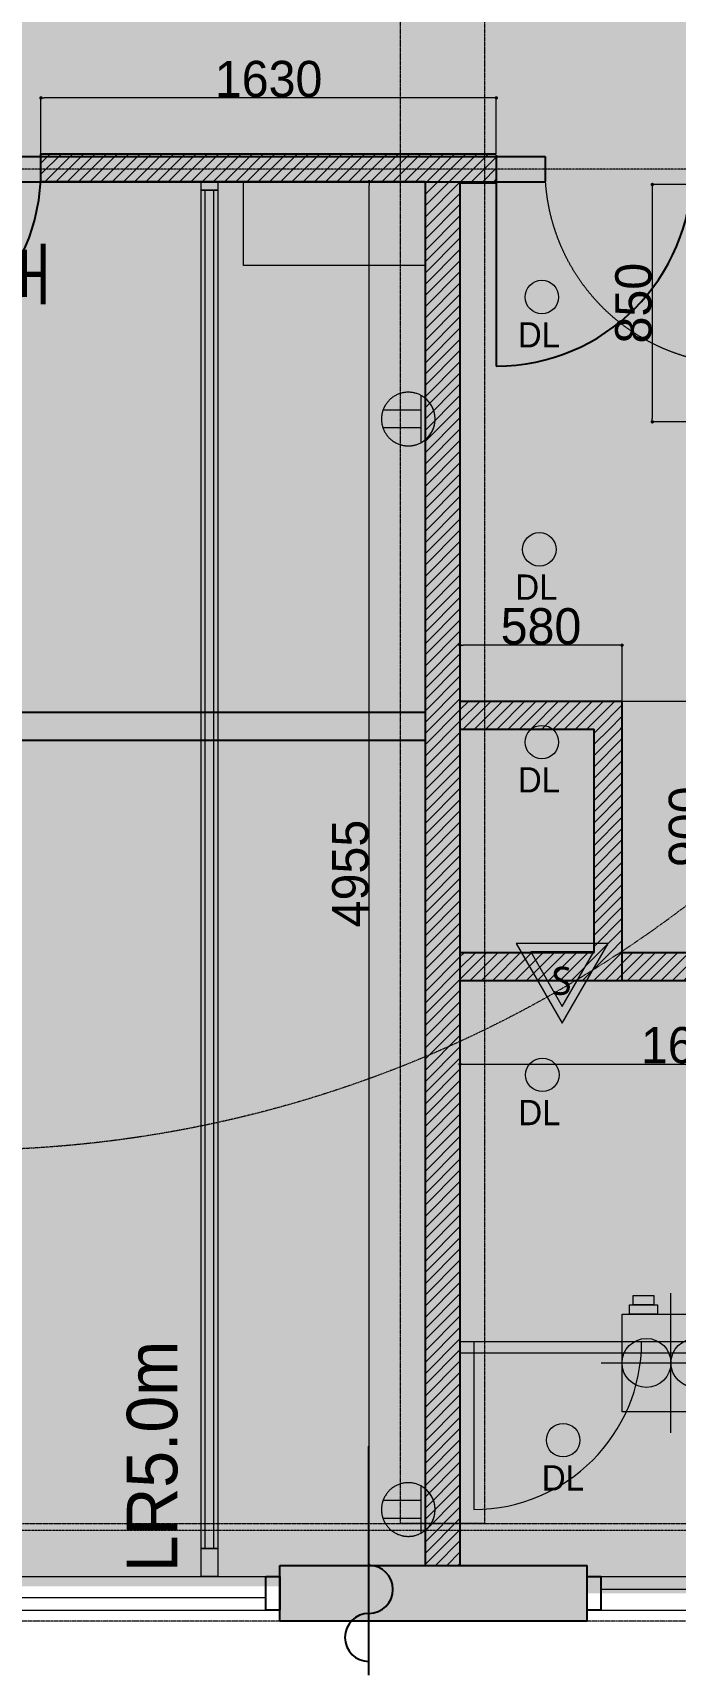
# Model space of a CAD drawing. Header units: millimetres. Extents: x -376000 to 292178, y -193032 to 188048.
# Drawn here: x -111914 to -109615, y 56331 to 62212 of the extents above; entities that cross this region are included whole.
import ezdxf

# ---------------------------------------------------------------- set-up
doc = ezdxf.new("R2010")
doc.units = ezdxf.units.MM
doc.header["$PDMODE"] = 1
doc.header["$PDSIZE"] = -2
for name, pattern in [('VW-01 短破線', [2.116125, 1.058062, -1.058062]), ('ラインタイプ-1', [2.116531, 1.058062, -1.058469]), ('ラインタイプ-28', [1.058161, 0.705383, -0.352778]), ('ラインタイプ-6', [5.291531, 3.175, -1.058062, 0.352704, -0.705764])]:
    doc.linetypes.add(name, pattern=pattern)
for name, color, linetype, lineweight, true_color in [('02_0.25', 1, 'Continuous', 25, 0xff0000), ('03_0.15', 7, 'Continuous', 15, 0x990099), ('04_0.10', 7, 'Continuous', 9, 0x0099ff), ('05_0.05点線', 9, 'ラインタイプ-28', 5, 0x808080), ('06一点鎖線', 7, 'ラインタイプ-6', 9, 0x9999ff), ('08_ハッチ・色', 7, 'Continuous', 5, 0x888888)]:
    doc.layers.add(name, color=color, linetype=linetype, lineweight=lineweight, true_color=true_color)
for name, color, linetype, lineweight in [('07_文字・記号', 7, 'Continuous', 9), ('_塗（エリア） (2D)', 7, 'Continuous', 5), ('_塗（壁） (2D)', 7, 'Continuous', 5), ('_天井プロット (2D)', 7, 'Continuous', 5), ('_平面図(既存部) (2D)', 7, 'Continuous', 5), ('_平面図（新設） (2D)', 7, 'Continuous', 5), ('_梁 (2D)', 7, 'Continuous', 5), ('_解体部 (2D)', 7, 'Continuous', 5), ('一般', 7, 'Continuous', 5), ('寸法', 7, 'Continuous', 5)]:
    doc.layers.add(name, color=color, linetype=linetype, lineweight=lineweight)
doc.styles.add('Hiragino Kaku Gothic Pro W3', font='', dxfattribs={"bigfont": 'Hiragino Kaku Gothic Pro W3'})
doc.styles.add('Hiragino Sans W3', font='', dxfattribs={"bigfont": 'Hiragino Sans W3'})
doc.styles.add('Yu Gothic UI (bold)', font='Yu Gothic UI.ttf')
doc.styles.add('ＭＳ Ｐゴシック', font='MS PGothic.ttf')
doc.styles.get('Hiragino Kaku Gothic Pro W3').set_extended_font_data('Hiragino Kaku Gothic Pro W3')
doc.styles.get('Hiragino Sans W3').set_extended_font_data('Hiragino Sans W3')
doc.dimstyles.new('建具表寸法', dxfattribs={"dimtxt": 161.781684, "dimasz": 0.199988, "dimexe": 0, "dimexo": 0.3, "dimgap": 0.005, "dimtad": 1, "dimdsep": 46, "dimtxsty": 'Hiragino Sans W3', "dimblk": 'DOT', "dimblk1": 'DOT', "dimblk2": 'DOT', "dimcen": 0, "dimazin": 0, "dimtfac": 1, "dimtix": 1, "dimtmove": 0, "dimatfit": 0, "dimldrblk": 'VW_FILLEDARROW', "dimfxl": 1, "dimfrac": 2, "dimtolj": 1, "dimarcsym": 0})
pattern_1 = [(45, (47.625, -79.375), (47.451041, 7.238696), [])]

# ---------------------------------------------------------------- blocks, each defined once
blk = doc.blocks.new('塗（エリア） (2D)')
at = {"layer": '08_ハッチ・色', "linetype": 'Continuous', "lineweight": 0, "true_color": 0xd9d2ae, "transparency": 33554559}
blk.add_hatch(color=9, dxfattribs=at).paths.add_polyline_path([(-126530.2, 63586.1), (-126530.2, 63586.1), (-126530.2, 65248.6), (-124930.2, 65248.6), (-124930.2, 63568.6), (-106642.7, 63568.6), (-106642.7, 67761.5), (-105240, 67761.5), (-105240, 65248.6), (-101330.2, 65248.6), (-99930.2, 65248.6), (-99930.2, 63448.6), (-99930.2, 61723.6), (-126530.2, 61723.6)])
at = {"layer": '08_ハッチ・色', "linetype": 'Continuous', "lineweight": 0, "true_color": 0x98d8ff, "transparency": 33554559}
blk.add_hatch(color=141, dxfattribs=at).paths.add_polyline_path([(-113930.2, 61723.6), (-110447.7, 61723.6), (-110447.7, 56648.6), (-113930.2, 56648.6)])
at = {"layer": '08_ハッチ・色', "linetype": 'Continuous', "lineweight": 0, "true_color": 0xa698ff, "transparency": 33554559}
blk.add_hatch(color=181, dxfattribs=at).paths.add_polyline_path([(-110447.7, 61723.6), (-109125.2, 61723.6), (-109125.2, 60984), (-108475.2, 60984), (-108475.2, 56623.6), (-110447.7, 56623.6)])
blk = doc.blocks.new('塗（壁） (2D)')
at = {"layer": '02_0.25', "linetype": 'Continuous', "lineweight": 0, "true_color": 0xaaaaaa}
for points in [[(-110510.2, 61678.6), (-110385.2, 61678.6), (-110385.2, 56723.6), (-110510.2, 56723.6)], [(-111030.2, 56523.6), (-111030.2, 56723.6), (-109930.2, 56723.6), (-109930.2, 56523.6)]]:
    blk.add_hatch(color=253, dxfattribs=at).paths.add_polyline_path(points)
at = {"layer": '08_ハッチ・色', "color": 141}
blk.add_solid([(-110080.2, 61678.6), (-110080.2, 61768.6), (-112855.2, 61678.6), (-112855.2, 61768.6)], dxfattribs=at)
blk = doc.blocks.new('グループ-31')
at = {"layer": '02_0.25', "flags": 128}
for points in [[(-1162.5, 60), (-1113.1, 60), (-1113.1, -60), (-1162.5, -60)], [(1113.1, 60), (1162.5, 60), (1162.5, -60), (1113.1, -60)]]:
    blk.add_lwpolyline(points, close=True, dxfattribs=at)
at = {"layer": '03_0.15'}
for p, q in [((0, -60), (0, 60)), ((-1113.1, 15), (37, 15)), ((-37, -15), (1113.1, -15))]:
    blk.add_line(p, q, dxfattribs=at)
at = {"layer": '04_0.10'}
for p, q in [((-1113.1, 60), (1113.1, 60)), ((-1113.1, -60), (1113.1, -60))]:
    blk.add_line(p, q, dxfattribs=at)
blk = doc.blocks.new('シンボル-2')
at = {"layer": '02_0.25', "color": 7}
blk.add_blockref('グループ-31', (0, 0), dxfattribs=at)
blk = doc.blocks.new('平面図(既存部) (2D)')
at = {"layer": '02_0.25'}
for p, q in [((-110510.237, 61678.559), (-110510.237, 56723.559)), ((-110385.237, 61678.559), (-110385.237, 56723.559)), ((-111030.237, 56523.559), (-111030.237, 56723.559)), ((-111030.237, 56723.559), (-109930.237, 56723.559)), ((-109930.237, 56523.559), (-109930.237, 56723.559)), ((-109930.237, 56523.559), (-111030.237, 56523.559))]:
    blk.add_line(p, q, dxfattribs=at)
at = {"layer": '06一点鎖線'}
for p, q in [((-96430.237, 61723.559), (-131430.237, 61723.559)), ((-96430.237, 56848.559), (-131430.237, 56848.559))]:
    blk.add_line(p, q, dxfattribs=at)
at = {"layer": '04_0.10', "color": 7}
for p in [(-112192.737, 56623.559), (-108767.737, 56623.559)]:
    blk.add_blockref('シンボル-2', p, dxfattribs=at)
blk = doc.blocks.new('_Dot')
at = {"color": 0, "linetype": 'ByBlock', "lineweight": -2}
blk.add_line((-0.5, 0), (-1, 0), dxfattribs=at)
at = {"color": 0, "linetype": 'ByBlock', "const_width": 0.5}
blk.add_lwpolyline([(-0.25, 0, 1), (0.25, 0, 1)], format="xyb", close=True, dxfattribs=at)
blk = doc.blocks.new('*D291')
at = {"layer": 'Defpoints', "color": 0}
for p in [(-109496.7, 61668.6), (-109696.7, 60818.6), (-109496.7, 60818.6)]:
    blk.add_point(p, dxfattribs=at)
at = {"layer": '寸法', "color": 0, "lineweight": -2}
for p, q in [((-109497, 61668.6), (-109696.7, 61668.6)), ((-109696.7, 61656.6), (-109696.7, 60830.6)), ((-109497, 60818.6), (-109696.7, 60818.6))]:
    blk.add_line(p, q, dxfattribs=at)
at = {"layer": '寸法', "color": 0, "lineweight": -2, "xscale": 11.999267578125, "yscale": 11.999267578125, "zscale": 11.999267578125}
for p, rotation in [((-109696.7, 61668.6), 90), ((-109696.7, 60818.6), 270)]:
    blk.add_blockref('_Dot', p, dxfattribs=dict(at, rotation=rotation))
at = {"layer": '寸法', "color": 0, "insert": (-109763.9, 61243.6), "char_height": 129.43, "attachment_point": 5, "rotation": 90, "style": 'Hiragino Kaku Gothic Pro W3'}
blk.add_mtext('\\A1;850', dxfattribs=at)
blk = doc.blocks.new('VW_FILLEDARROW')
at = {"color": 0, "linetype": 'Continuous', "lineweight": 5, "transparency": 16777216, "flags": 128}
blk.add_lwpolyline([(-161.33, 43.23), (0, 0), (-161.33, -43.23)], close=True, dxfattribs=at)
blk = doc.blocks.new('*D294')
at = {"layer": 'Defpoints', "color": 0}
for p in [(-110385.2, 58818.6), (-108705.2, 58818.6), (-108705.2, 58518.6)]:
    blk.add_point(p, dxfattribs=at)
at = {"layer": '寸法', "color": 0, "lineweight": -2}
for p, q in [((-110385.2, 58818.3), (-110385.2, 58518.6)), ((-108705.2, 58818.3), (-108705.2, 58518.6)), ((-110373.2, 58518.6), (-108717.2, 58518.6))]:
    blk.add_line(p, q, dxfattribs=at)
at = {"layer": '寸法', "color": 0, "lineweight": -2, "xscale": 11.999267578125, "yscale": 11.999267578125, "zscale": 11.999267578125, "rotation": 180}
blk.add_blockref('_Dot', (-110385.2, 58518.6), dxfattribs=at)
at = {"layer": '寸法', "color": 0, "lineweight": -2, "xscale": 11.999267578125, "yscale": 11.999267578125, "zscale": 11.999267578125}
blk.add_blockref('_Dot', (-108705.2, 58518.6), dxfattribs=at)
at = {"layer": '寸法', "color": 0, "insert": (-109545.2, 58585.8), "char_height": 129.43, "attachment_point": 5, "style": 'Hiragino Kaku Gothic Pro W3'}
blk.add_mtext('\\A1;1680', dxfattribs=at)
blk = doc.blocks.new('*D295')
at = {"layer": 'Defpoints', "color": 0}
for p in [(-109805.2, 59818.6), (-109505.2, 59818.6), (-109805.2, 58918.6)]:
    blk.add_point(p, dxfattribs=at)
at = {"layer": '寸法', "color": 0, "lineweight": -2}
for p, q in [((-109804.9, 59818.6), (-109505.2, 59818.6)), ((-109505.2, 58930.6), (-109505.2, 59806.6)), ((-109804.9, 58918.6), (-109505.2, 58918.6))]:
    blk.add_line(p, q, dxfattribs=at)
at = {"layer": '寸法', "color": 0, "lineweight": -2, "xscale": 11.999267578125, "yscale": 11.999267578125, "zscale": 11.999267578125}
for p, rotation in [((-109505.2, 59818.6), 90), ((-109505.2, 58918.6), 270)]:
    blk.add_blockref('_Dot', p, dxfattribs=dict(at, rotation=rotation))
at = {"layer": '寸法', "color": 0, "insert": (-109572.3, 59368.6), "char_height": 129.43, "attachment_point": 5, "rotation": 90, "style": 'Hiragino Kaku Gothic Pro W3'}
blk.add_mtext('\\A1;900', dxfattribs=at)
blk = doc.blocks.new('*D296')
at = {"layer": 'Defpoints', "color": 0}
for p in [(-110385.2, 60018.6), (-110385.2, 59818.6), (-109805.2, 59818.6)]:
    blk.add_point(p, dxfattribs=at)
at = {"layer": '寸法', "color": 0, "lineweight": -2}
for p, q in [((-110385.2, 59818.9), (-110385.2, 60018.6)), ((-109817.2, 60018.6), (-110373.2, 60018.6)), ((-109805.2, 59818.9), (-109805.2, 60018.6))]:
    blk.add_line(p, q, dxfattribs=at)
at = {"layer": '寸法', "color": 0, "lineweight": -2, "xscale": 11.999267578125, "yscale": 11.999267578125, "zscale": 11.999267578125, "rotation": 180}
blk.add_blockref('_Dot', (-110385.2, 60018.6), dxfattribs=at)
at = {"layer": '寸法', "color": 0, "lineweight": -2, "xscale": 11.999267578125, "yscale": 11.999267578125, "zscale": 11.999267578125}
blk.add_blockref('_Dot', (-109805.2, 60018.6), dxfattribs=at)
at = {"layer": '寸法', "color": 0, "insert": (-110095.2, 60085.8), "char_height": 129.43, "attachment_point": 5, "style": 'Hiragino Kaku Gothic Pro W3'}
blk.add_mtext('\\A1;580', dxfattribs=at)
blk = doc.blocks.new('*D297')
at = {"layer": 'Defpoints', "color": 0}
for p in [(-110710.2, 61678.6), (-110510.2, 61678.6), (-110510.2, 56723.6)]:
    blk.add_point(p, dxfattribs=at)
at = {"layer": '寸法', "color": 0, "lineweight": -2}
for p, q in [((-110510.5, 61678.6), (-110710.2, 61678.6)), ((-110710.2, 56735.6), (-110710.2, 61666.6)), ((-110510.5, 56723.6), (-110710.2, 56723.6))]:
    blk.add_line(p, q, dxfattribs=at)
at = {"layer": '寸法', "color": 0, "lineweight": -2, "xscale": 11.999267578125, "yscale": 11.999267578125, "zscale": 11.999267578125}
for p, rotation in [((-110710.2, 61678.6), 90), ((-110710.2, 56723.6), 270)]:
    blk.add_blockref('_Dot', p, dxfattribs=dict(at, rotation=rotation))
at = {"layer": '寸法', "color": 0, "insert": (-110777.2, 59201.1), "char_height": 129.43, "attachment_point": 5, "rotation": 90, "style": 'Hiragino Kaku Gothic Pro W3'}
blk.add_mtext('\\A1;4955', dxfattribs=at)
blk = doc.blocks.new('*D298')
at = {"layer": 'Defpoints', "color": 0}
for p in [(-111885.2, 61978.6), (-111885.2, 61778.6), (-110255.2, 61778.6)]:
    blk.add_point(p, dxfattribs=at)
at = {"layer": '寸法', "color": 0, "lineweight": -2}
for p, q in [((-111885.2, 61778.9), (-111885.2, 61978.6)), ((-110267.2, 61978.6), (-111873.2, 61978.6)), ((-110255.2, 61778.9), (-110255.2, 61978.6))]:
    blk.add_line(p, q, dxfattribs=at)
at = {"layer": '寸法', "color": 0, "lineweight": -2, "xscale": 11.999267578125, "yscale": 11.999267578125, "zscale": 11.999267578125, "rotation": 180}
blk.add_blockref('_Dot', (-111885.2, 61978.6), dxfattribs=at)
at = {"layer": '寸法', "color": 0, "lineweight": -2, "xscale": 11.999267578125, "yscale": 11.999267578125, "zscale": 11.999267578125}
blk.add_blockref('_Dot', (-110255.2, 61978.6), dxfattribs=at)
at = {"layer": '寸法', "color": 0, "insert": (-111070.2, 62045.7), "char_height": 129.43, "attachment_point": 5, "style": 'Hiragino Kaku Gothic Pro W3'}
blk.add_mtext('\\A1;1630', dxfattribs=at)
blk = doc.blocks.new('グループ-762')
at = {"layer": '04_0.10'}
blk.add_line((-109380.2, 61024), (-109380.2, 61724), dxfattribs=at)
blk.add_open_spline([(-109380.2, 61024), (-109414.6, 61024), (-109448.8, 61027.4), (-109483.1, 61030.8), (-109516.8, 61037.5), (-109550.5, 61044.2), (-109583.4, 61054.2), (-109616.3, 61064.1), (-109648.1, 61077.3), (-109679.9, 61090.5), (-109710.2, 61106.7), (-109740.5, 61122.9), (-109769.1, 61142), (-109797.7, 61161.1), (-109824.3, 61182.9), (-109850.9, 61204.7), (-109875.2, 61229), (-109899.5, 61253.4), (-109921.3, 61279.9), (-109943.2, 61306.5), (-109962.3, 61335.1), (-109981.4, 61363.7), (-109997.6, 61394), (-110013.8, 61424.4), (-110027, 61456.1), (-110040.1, 61487.9), (-110050.1, 61520.8), (-110060.1, 61553.7), (-110066.8, 61587.4), (-110073.5, 61621.2), (-110076.9, 61655.4), (-110080.2, 61689.6), (-110080.2, 61724)], degree=2, knots=[0, 0, 0, 0.0625, 0.0625, 0.125, 0.125, 0.1875, 0.1875, 0.25, 0.25, 0.3125, 0.3125, 0.375, 0.375, 0.4375, 0.4375, 0.5, 0.5, 0.5625, 0.5625, 0.625, 0.625, 0.6875, 0.6875, 0.75, 0.75, 0.8125, 0.8125, 0.875, 0.875, 0.9375, 0.9375, 1, 1, 1], dxfattribs=at)
blk = doc.blocks.new('平面図（新設） (2D)')
at = {"layer": '02_0.25'}
for p, q in [((-112855.237, 61768.559), (-110080.237, 61768.559)), ((-110080.237, 61769.012), (-110080.237, 61679.012)), ((-112855.237, 61678.559), (-110510.237, 61678.559)), ((-110510.237, 61678.559), (-110080.237, 61678.559))]:
    blk.add_line(p, q, dxfattribs=at)
at = {"layer": '04_0.10'}
for p, q in [((-108520.237, 57524.012), (-110385.237, 57524.012)), ((-110335.237, 57524.012), (-110335.237, 56924.012)), ((-108520.237, 57484.012), (-110385.237, 57484.012))]:
    blk.add_line(p, q, dxfattribs=at)
blk.add_arc((-110335.237, 57524.012), 600, 270, 0, dxfattribs=at)
blk.add_blockref('グループ-762', (0, 0), dxfattribs=at)
blk = doc.blocks.new('換気扇(新規)')
at = {"layer": '07_文字・記号', "linetype": 'Continuous', "lineweight": 0, "true_color": 0x02abea, "transparency": 33554687}
blk.add_hatch(color=140, dxfattribs=at).paths.add_polyline_path([(-175, 175), (175, 175), (175, -175), (-175, -175)])
at = {"layer": '07_文字・記号', "color": 7, "linetype": 'Continuous', "lineweight": 5, "transparency": 33554687}
for p, q in [((0, 250), (0, -250)), ((250, 0), (-250, 0))]:
    blk.add_line(p, q, dxfattribs=at)
at = {"layer": '07_文字・記号', "color": 7, "linetype": 'Continuous', "lineweight": 5, "transparency": 33554687, "flags": 128}
for points in [[(-175, 175), (175, 175), (175, -175), (-175, -175)], [(48, -175), (148, -175), (148, -208.4), (48, -208.4)], [(60.5, -208.4), (135.5, -208.4), (135.5, -241.7), (60.5, -241.7)]]:
    blk.add_lwpolyline(points, close=True, dxfattribs=at)
at = {"layer": '07_文字・記号', "color": 7, "linetype": 'Continuous', "lineweight": 5, "transparency": 33554687}
for centre in [(-87.5, 0), (87.5, 0)]:
    blk.add_circle(centre, 87.5, dxfattribs=at)
blk = doc.blocks.new('グループ-1182')
at = {"layer": '07_文字・記号', "linetype": 'Continuous', "lineweight": 0, "true_color": 0x63c3ff}
blk.add_hatch(color=151, dxfattribs=at).paths.add_polyline_path([(-112222.7, 61578.6), (-112222.5, 61571.9), (-112221.9, 61565.4), (-112220.9, 61559), (-112219.4, 61552.7), (-112217.5, 61546.5), (-112215.2, 61540.4), (-112212.5, 61534.4), (-112209.3, 61528.6), (-112205.8, 61522.9), (-112202, 61517.6), (-112197.9, 61512.5), (-112193.5, 61507.8), (-112188.8, 61503.4), (-112183.7, 61499.3), (-112178.4, 61495.5), (-112172.7, 61492), (-112166.9, 61488.8), (-112160.9, 61486.1), (-112154.8, 61483.8), (-112148.6, 61481.9), (-112142.3, 61480.4), (-112135.9, 61479.4), (-112129.4, 61478.8), (-112122.7, 61478.6), (-112116.1, 61478.8), (-112109.6, 61479.4), (-112103.1, 61480.4), (-112096.8, 61481.9), (-112090.6, 61483.8), (-112084.6, 61486.1), (-112078.6, 61488.8), (-112072.7, 61492), (-112067.1, 61495.5), (-112061.7, 61499.3), (-112056.7, 61503.4), (-112052, 61507.8), (-112047.6, 61512.5), (-112043.4, 61517.6), (-112039.6, 61522.9), (-112036.1, 61528.6), (-112033, 61534.4), (-112030.3, 61540.4), (-112028, 61546.5), (-112026.1, 61552.7), (-112024.6, 61559), (-112023.6, 61565.4), (-112022.9, 61571.9), (-112022.7, 61578.6), (-112022.9, 61585.2), (-112023.6, 61591.7), (-112024.6, 61598.2), (-112026.1, 61604.5), (-112028, 61610.7), (-112030.3, 61616.7), (-112033, 61622.7), (-112036.1, 61628.6), (-112039.6, 61634.2), (-112043.4, 61639.5), (-112047.6, 61644.6), (-112052, 61649.3), (-112056.7, 61653.7), (-112061.7, 61657.9), (-112067.1, 61661.7), (-112072.7, 61665.2), (-112078.6, 61668.3), (-112084.6, 61671), (-112090.6, 61673.3), (-112096.8, 61675.2), (-112103.1, 61676.7), (-112109.6, 61677.7), (-112116.1, 61678.3), (-112122.7, 61678.6), (-112129.4, 61678.3), (-112135.9, 61677.7), (-112142.3, 61676.7), (-112148.6, 61675.2), (-112154.8, 61673.3), (-112160.9, 61671), (-112166.9, 61668.3), (-112172.7, 61665.2), (-112178.4, 61661.7), (-112183.7, 61657.9), (-112188.8, 61653.7), (-112193.5, 61649.3), (-112197.9, 61644.6), (-112202, 61639.5), (-112205.8, 61634.2), (-112209.3, 61628.6), (-112212.5, 61622.7), (-112215.2, 61616.7), (-112217.5, 61610.7), (-112219.4, 61604.5), (-112220.9, 61598.2), (-112221.9, 61591.7), (-112222.5, 61585.2)])
at = {"layer": '07_文字・記号', "color": 7, "lineweight": 5}
blk.add_open_spline([(-112222.7, 61578.6), (-112222.7, 61551.8), (-112195.9, 61505.4), (-112149.5, 61478.6), (-112095.9, 61478.6), (-112049.5, 61505.4), (-112022.7, 61551.8), (-112022.7, 61605.4), (-112049.5, 61651.8), (-112095.9, 61678.6), (-112149.5, 61678.6), (-112195.9, 61651.8), (-112222.7, 61605.4), (-112222.7, 61578.6)], degree=2, dxfattribs=at)
at = {"layer": '一般', "color": 7, "transparency": 33554687, "insert": (-112062, 61224.5), "char_height": 180.9, "attachment_point": 1, "rotation": 90, "line_spacing_factor": 1.007907, "style": 'ＭＳ Ｐゴシック'}
blk.add_mtext('空', dxfattribs=at)
blk = doc.blocks.new('新規分電盤')
at = {"layer": '07_文字・記号', "linetype": 'Continuous', "lineweight": 0, "transparency": 33554687}
blk.add_hatch(color=140, dxfattribs=at).paths.add_polyline_path([(-325, 150), (325, 150), (325, -150), (-325, -150)])
at = {"layer": '07_文字・記号', "color": 7, "linetype": 'Continuous', "lineweight": 5, "transparency": 33554687, "flags": 128}
blk.add_lwpolyline([(-325, 150), (325, 150), (325, -150), (-325, -150)], close=True, dxfattribs=at)
at = {"layer": '07_文字・記号', "color": 7, "linetype": 'Continuous', "lineweight": 5, "transparency": 33554687}
blk.add_solid([(325, -150), (325, 150), (-325, -150)], dxfattribs=at)
blk = doc.blocks.new('2口コンセント')
at = {"layer": '07_文字・記号', "linetype": 'Continuous', "lineweight": 0, "true_color": 0x63c3ff}
blk.add_hatch(color=151, dxfattribs=at).paths.add_polyline_path([(96, 0), (95.8, -6.4), (95.2, -12.6), (94.2, -18.8), (92.8, -24.9), (91, -30.8), (88.8, -36.6), (86.2, -42.4), (83.1, -48), (79.8, -53.4), (76.1, -58.5), (72.2, -63.4), (67.9, -67.9), (63.4, -72.2), (58.5, -76.1), (53.4, -79.8), (48, -83.1), (42.4, -86.2), (36.6, -88.8), (30.8, -91), (24.9, -92.8), (18.8, -94.2), (12.6, -95.2), (6.4, -95.8), (0, -96), (-6.4, -95.8), (-12.6, -95.2), (-18.8, -94.2), (-24.9, -92.8), (-30.8, -91), (-36.6, -88.8), (-42.4, -86.2), (-48, -83.1), (-53.4, -79.8), (-58.5, -76.1), (-63.4, -72.2), (-67.9, -67.9), (-72.2, -63.4), (-76.1, -58.5), (-79.8, -53.4), (-83.1, -48), (-86.2, -42.4), (-88.8, -36.6), (-91, -30.8), (-92.8, -24.9), (-94.2, -18.8), (-95.2, -12.6), (-95.8, -6.4), (-96, 0), (-95.8, 6.4), (-95.2, 12.6), (-94.2, 18.8), (-92.8, 24.9), (-91, 30.8), (-88.8, 36.6), (-86.2, 42.4), (-83.1, 48), (-79.8, 53.4), (-76.1, 58.5), (-72.2, 63.4), (-67.9, 67.9), (-63.4, 72.2), (-58.5, 76.1), (-53.4, 79.8), (-48, 83.1), (-42.4, 86.2), (-36.6, 88.8), (-30.8, 91), (-24.9, 92.8), (-18.8, 94.2), (-12.6, 95.2), (-6.4, 95.8), (0, 96), (6.4, 95.8), (12.6, 95.2), (18.8, 94.2), (24.9, 92.8), (30.8, 91), (36.6, 88.8), (42.4, 86.2), (48, 83.1), (53.4, 79.8), (58.5, 76.1), (63.4, 72.2), (67.9, 67.9), (72.2, 63.4), (76.1, 58.5), (79.8, 53.4), (83.1, 48), (86.2, 42.4), (88.8, 36.6), (91, 30.8), (92.8, 24.9), (94.2, 18.8), (95.2, 12.6), (95.8, 6.4)])
at = {"layer": '07_文字・記号', "linetype": 'Continuous', "lineweight": 0}
h = blk.add_hatch(color=7, dxfattribs=at)
edge = h.paths.add_edge_path()
edge.add_arc((0, 0), 96, 27.81814, 90)
edge.add_arc((0, 0), 96, 90, 152.18186)
edge.add_line((-84.9, 44.8), (84.9, 44.8))
at = {"layer": '07_文字・記号', "color": 7, "linetype": 'Continuous', "lineweight": 5}
for p, q in [((-32, 44.8), (-32, -90.5)), ((32, 44.8), (32, -90.5))]:
    blk.add_line(p, q, dxfattribs=at)
at = {"layer": '07_文字・記号', "color": 7, "linetype": 'Continuous', "lineweight": 5, "flags": 128}
blk.add_lwpolyline([(84.9, 44.8, 0.278179), (0, 96, 0.278179), (-84.9, 44.8), (84.9, 44.8)], format="xyb", close=True, dxfattribs=at)
at = {"layer": '07_文字・記号', "color": 7, "linetype": 'Continuous', "lineweight": 5}
blk.add_open_spline([(96, 0), (96, -25.7), (70.3, -70.3), (25.7, -96), (-25.7, -96), (-70.3, -70.3), (-96, -25.7), (-96, 25.7), (-70.3, 70.3), (-25.7, 96), (25.7, 96), (70.3, 70.3), (96, 25.7), (96, 0)], degree=2, dxfattribs=at)
blk = doc.blocks.new('グループ-1233')
at = {"layer": '07_文字・記号', "color": 160, "linetype": 'Continuous', "lineweight": 5, "true_color": 0x003dff, "transparency": 33554687, "flags": 128}
for points in [[(-111252.2, 61678.6), (-111252.2, 61648.6), (-111312.2, 61648.6), (-111312.2, 61678.6)], [(-111252.2, 61648.6), (-111252.2, 56783.6), (-111312.2, 56783.6), (-111312.2, 61648.6)], [(-111267.2, 61648.6), (-111267.2, 56783.6), (-111297.2, 56783.6), (-111297.2, 61648.6)], [(-111252.2, 56783.6), (-111252.2, 56683.6), (-111312.2, 56683.6), (-111312.2, 56783.6)]]:
    blk.add_lwpolyline(points, close=True, dxfattribs=at)
at = {"layer": '07_文字・記号', "color": 160, "true_color": 0x003dff, "insert": (-111486.1, 57113.6), "char_height": 180.91, "attachment_point": 5, "rotation": 90, "line_spacing_factor": 1.007907, "style": 'ＭＳ Ｐゴシック'}
blk.add_mtext('LR5.0m', dxfattribs=at)
blk = doc.blocks.new('人感センサー')
at = {"layer": '07_文字・記号', "color": 160, "true_color": 0x003dff, "flags": 128}
for points in [[(0, -184.4), (164.5, 100.6), (-164.5, 100.6)], [(0, -124.4), (112.6, 70.6), (-112.6, 70.6)]]:
    blk.add_lwpolyline(points, close=True, dxfattribs=at)
at = {"layer": '07_文字・記号', "color": 160, "true_color": 0x003dff, "insert": (-38.4, -84.4), "char_height": 100.5, "attachment_point": 7, "line_spacing_factor": 1.029757, "style": 'Yu Gothic UI (bold)'}
blk.add_mtext('S', dxfattribs=at)
blk = doc.blocks.new('天井プロット (2D)')
at = {"layer": '02_0.25'}
blk.add_line((-110711, 56330.6), (-110711, 57148.8), dxfattribs=at)
at = {"layer": '02_0.25', "lineweight": 25, "flags": 128}
blk.add_lwpolyline([(-110711.3, 57147.8), (-110711, 57148.8), (-110710.7, 57147.8)], dxfattribs=at)
at = {"layer": '02_0.25'}
for centre, start, end in [((-110711, 56637.6), 270, 90), ((-110711, 56465.6), 90, 270)]:
    blk.add_arc(centre, 86, start, end, dxfattribs=at)
at = {"layer": '07_文字・記号', "color": 100, "linetype": 'VW-01 短破線', "true_color": 0x00ff3f}
blk.add_circle((-112176.6, 62510), 4300, dxfattribs=at)
at = {"layer": '07_文字・記号', "color": 160, "true_color": 0x0036e9}
for centre in [(-110092, 61265.4), (-110101, 60361.8), (-110092, 59671.8), (-110090.2, 58480.2), (-110016, 57172)]:
    blk.add_circle(centre, 60, dxfattribs=at)
at = {"layer": '04_0.10', "color": 7}
blk.add_blockref('人感センサー', (-110019.1, 58849.7), dxfattribs=at)
at = {"layer": '07_文字・記号', "color": 7, "transparency": 33554687}
blk.add_blockref('グループ-1182', (0, 0), dxfattribs=at)
at = {"layer": '07_文字・記号', "color": 7}
blk.add_blockref('グループ-1233', (0, 0), dxfattribs=at)
at = {"layer": '07_文字・記号', "color": 7, "transparency": 33554687}
for name, p, rotation in [('新規分電盤', (-110835.2, 61528.6), 180), ('2口コンセント', (-110570.2, 60828.6), 270), ('換気扇(新規)', (-109630.2, 57448.6), 180), ('2口コンセント', (-110570.2, 56923.6), 270)]:
    blk.add_blockref(name, p, dxfattribs=dict(at, rotation=rotation))
at = {"layer": '07_文字・記号', "color": 160, "true_color": 0x0036e9, "char_height": 90.45, "attachment_point": 1, "line_spacing_factor": 1.003208, "style": 'ＭＳ Ｐゴシック'}
for insert in [(-110178.2, 61175.5), (-110187.2, 60272), (-110178.2, 59581.9), (-110176.4, 58390.4), (-110092.4, 57082.2)]:
    blk.add_mtext('DL', dxfattribs=dict(at, insert=insert))
blk = doc.blocks.new('梁 (2D)')
at = {"layer": '05_0.05点線', "color": 7, "linetype": 'ラインタイプ-1', "flags": 128}
for points in [[(-110597.737, 63523.559), (-110297.737, 63523.559), (-110297.737, 56873.559), (-110597.737, 56873.559)], [(-113605.237, 56523.559), (-113605.237, 56873.559), (-107355.237, 56873.559), (-107355.237, 56523.559)]]:
    blk.add_lwpolyline(points, close=True, dxfattribs=at)
blk = doc.blocks.new('解体部 (2D)')
at = {"layer": '02_0.25', "linetype": 'Continuous', "lineweight": 5}
h = blk.add_hatch(dxfattribs=at)
h.set_pattern_fill('デフォルトハッチング-1', style=0, pattern_type=2)
h.set_pattern_definition(pattern_1)
h.paths.add_polyline_path([(-111885.237, 61678.559), (-111885.237, 61778.559), (-110255.237, 61778.559), (-110255.237, 61678.559)])
h = blk.add_hatch(dxfattribs=at)
h.set_pattern_fill('デフォルトハッチング-1', style=0, pattern_type=2)
h.set_pattern_definition(pattern_1)
h.paths.add_polyline_path([(-110510.237, 61678.559), (-110385.237, 61678.559), (-110385.237, 56723.559), (-110510.237, 56723.559)])
h = blk.add_hatch(dxfattribs=at)
h.set_pattern_fill('デフォルトハッチング-1', style=0, pattern_type=2)
h.set_pattern_definition(pattern_1)
h.paths.add_polyline_path([(-110385.237, 59718.559), (-110385.237, 59818.559), (-109805.237, 59818.559), (-109805.237, 59718.559)])
h = blk.add_hatch(dxfattribs=at)
h.set_pattern_fill('デフォルトハッチング-1', style=0, pattern_type=2)
h.set_pattern_definition(pattern_1)
h.paths.add_polyline_path([(-109805.237, 58918.559), (-109905.237, 58918.559), (-109905.237, 59718.559), (-109805.237, 59718.559)])
h = blk.add_hatch(dxfattribs=at)
h.set_pattern_fill('デフォルトハッチング-1', style=0, pattern_type=2)
h.set_pattern_definition(pattern_1)
h.paths.add_polyline_path([(-110385.237, 58818.559), (-110385.237, 58918.559), (-109805.237, 58918.559), (-109805.237, 58818.559)])
h = blk.add_hatch(dxfattribs=at)
h.set_pattern_fill('デフォルトハッチング-1', style=0, pattern_type=2)
h.set_pattern_definition(pattern_1)
h.paths.add_polyline_path([(-109805.237, 58818.559), (-109805.237, 58918.559), (-108705.237, 58918.559), (-108705.237, 58818.559)])
at = {"layer": '02_0.25'}
for p, q in [((-111885.237, 61678.559), (-111885.237, 61778.559)), ((-111885.237, 61778.559), (-110255.237, 61778.559)), ((-110255.237, 61774.012), (-110255.237, 61674.012)), ((-110255.237, 61718.559), (-110255.237, 61018.559)), ((-110510.237, 61678.559), (-111885.237, 61678.559)), ((-110385.237, 61674.012), (-110255.237, 61674.012)), ((-110385.237, 59818.559), (-109805.237, 59818.559)), ((-109805.237, 59818.559), (-109805.237, 58818.559)), ((-112635.237, 59778.559), (-110510.237, 59778.559)), ((-110385.237, 59718.559), (-109905.237, 59718.559)), ((-109905.237, 58918.559), (-109905.237, 59718.559)), ((-112735.237, 59678.559), (-110510.237, 59678.559)), ((-110385.237, 58918.559), (-109905.237, 58918.559)), ((-109805.237, 58918.559), (-108805.237, 58918.559)), ((-110385.237, 58818.559), (-109805.237, 58818.559)), ((-109805.237, 58818.559), (-108705.237, 58818.559))]:
    blk.add_line(p, q, dxfattribs=at)
for centre in [(-112585.237, 61718.559), (-110255.237, 61718.559)]:
    blk.add_arc(centre, 700, 270, 0, dxfattribs=at)
at = {"layer": '寸法'}
for base, p1, p2, picture, middle in [((-111885.237, 61978.559), (-110255.237, 61778.559), (-111885.237, 61778.559), '*D298', (-111070.237, 62045.684)), ((-110385.237, 60018.559), (-109805.237, 59818.559), (-110385.237, 59818.559), '*D296', (-110095.237, 60085.768)), ((-108705.237, 58518.559), (-110385.237, 58818.559), (-108705.237, 58818.559), '*D294', (-109545.237, 58585.768))]:
    dim = blk.add_linear_dim(base=base, p1=p1, p2=p2, dimstyle='建具表寸法', override={"dimtxt": 129.425347, "dimasz": 11.999268, "dimgap": 0.3, "dimpost": '<>', "dimtxsty": 'Hiragino Kaku Gothic Pro W3', "dimtmove": 2}, dxfattribs=at)
    dim.commit()
    dim.dimension.update_dxf_attribs({"geometry": picture, "text_midpoint": middle})
for base, p1, p2, picture, middle in [((-110710.237, 61678.559), (-110510.237, 56723.559), (-110510.237, 61678.559), '*D297', (-110777.193, 59201.059)), ((-109696.678, 60818.559), (-109496.678, 61668.559), (-109496.678, 60818.559), '*D291', (-109763.887, 61243.559)), ((-109505.237, 59818.559), (-109805.237, 58918.559), (-109805.237, 59818.559), '*D295', (-109572.278, 59368.559))]:
    dim = blk.add_linear_dim(base=base, p1=p1, p2=p2, angle=270, dimstyle='建具表寸法', override={"dimtxt": 129.425347, "dimasz": 11.999268, "dimgap": 0.3, "dimpost": '<>', "dimtxsty": 'Hiragino Kaku Gothic Pro W3', "dimtmove": 2}, dxfattribs=at)
    dim.commit()
    dim.dimension.update_dxf_attribs({"geometry": picture, "text_midpoint": middle})

msp = doc.modelspace()

# ---------------------------------------------------------------- block references
at = {"layer": '_塗（エリア） (2D)'}
msp.add_blockref('塗（エリア） (2D)', (0, 0), dxfattribs=at)
at = {"layer": '_塗（壁） (2D)'}
msp.add_blockref('塗（壁） (2D)', (0, 0), dxfattribs=at)

# ---------------------------------------------------------------- next in the draw order: block references
at = {"layer": '_平面図(既存部) (2D)'}
msp.add_blockref('平面図(既存部) (2D)', (0, 0), dxfattribs=at)

# ---------------------------------------------------------------- next in the draw order: block references
at = {"layer": '_解体部 (2D)'}
msp.add_blockref('解体部 (2D)', (0, 0), dxfattribs=at)

# ---------------------------------------------------------------- next in the draw order: block references
at = {"layer": '_平面図（新設） (2D)'}
msp.add_blockref('平面図（新設） (2D)', (0, 0), dxfattribs=at)

# ---------------------------------------------------------------- next in the draw order: block references
at = {"layer": '_天井プロット (2D)'}
msp.add_blockref('天井プロット (2D)', (0, 0), dxfattribs=at)

# ---------------------------------------------------------------- next in the draw order: block references
at = {"layer": '_梁 (2D)'}
msp.add_blockref('梁 (2D)', (0, 0), dxfattribs=at)

doc.saveas('drawing.dxf')
